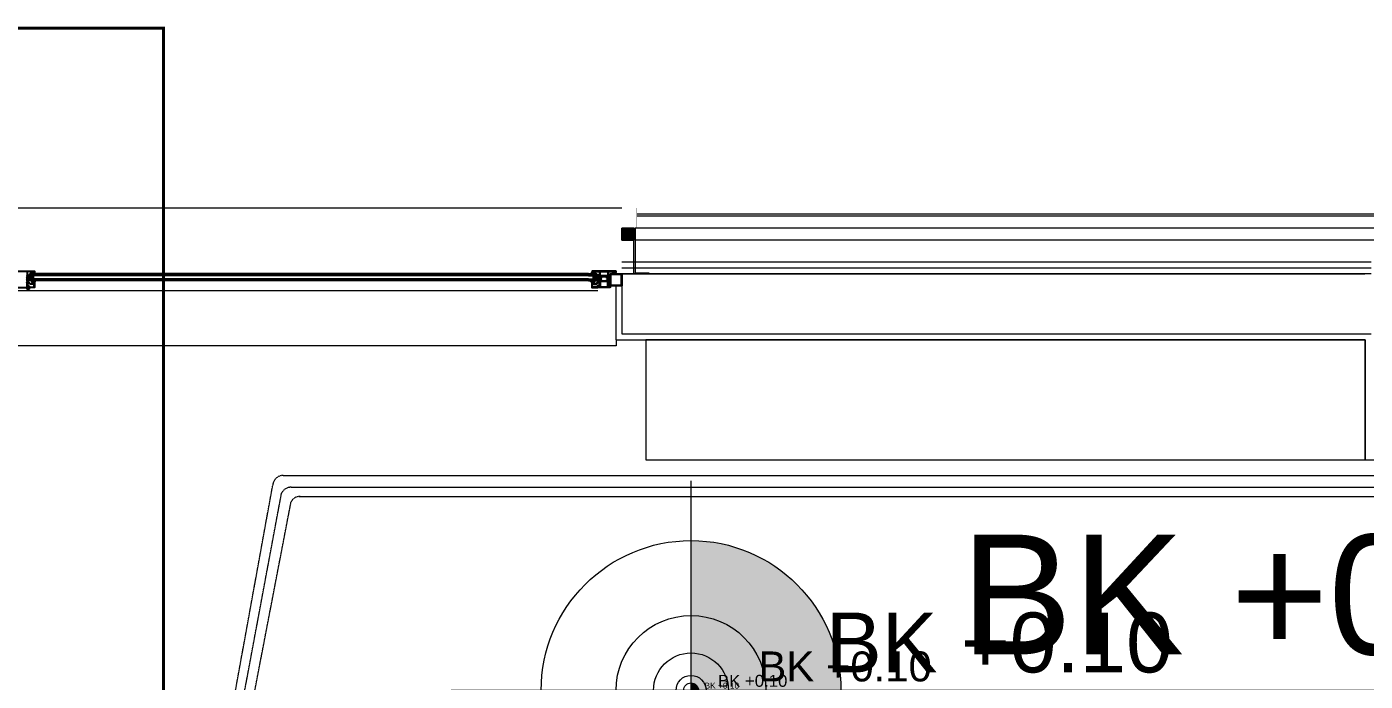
# Model space of a CAD drawing. Extents: x -9059 to 11889, y 0 to 6614.
# Drawn here: x 2025.9 to 2472.5, y 3650.8 to 3869.2 of the extents above; entities that cross this region are included whole.
import ezdxf
from ezdxf.enums import TextEntityAlignment as Align

# ---------------------------------------------------------------- set-up
doc = ezdxf.new("R2010")
doc.units = 0
doc.header["$LTSCALE"] = 10
doc.header["$MEASUREMENT"] = 0
for name, pattern in [('DOT2', [0.125, 0, -0.125]), ('HIDDEN', [0.375, 0.25, -0.125]), ('HIDDEN2', [4.7625, 3.175, -1.5875])]:
    doc.linetypes.add(name, pattern=pattern)
doc.layers.get('0').update_dxf_attribs({"color": 9, "lineweight": 9})
for name, color, linetype, lineweight in [('00', 9, 'Continuous', 9), ('05', 9, 'Continuous', 9), ('06D', 9, 'Continuous', 9), ('10', 9, 'Continuous', 9), ('14', 9, 'Continuous', 9), ('15', 9, 'Continuous', 9), ('20', 9, 'DOT2', 9), ('21', 9, 'Continuous', 9), ('21 @ 1 (1)', 9, 'Continuous', 9), ('21 @ 10 (1)', 9, 'Continuous', 9), ('21 @ 10 (2)', 9, 'Continuous', 9), ('21 @ 2 (1)', 9, 'Continuous', 9), ('21 @ 20', 9, 'Continuous', 9), ('21 @ 5 (1)', 9, 'Continuous', 9), ('21 @ 5 (2)', 9, 'Continuous', 9), ('32-ekipman', 8, 'Continuous', 9), ('33', 9, 'BATTING', 9), ('40A', 9, 'Continuous', 9)]:
    doc.layers.add(name, color=color, linetype=linetype, lineweight=lineweight)
doc.styles.add('Arial', font='arial.ttf', dxfattribs={"height": 2.5})
doc.linetypes.add('BATTING', pattern='A,0.0001,-0.1,[134,ltypeshp.shx,S=0.1,R=0,X=-0.1,Y=0],-0.2,[134,ltypeshp.shx,S=0.1,R=180,X=0.1,Y=0],-0.1', length=0.4001)

# ---------------------------------------------------------------- blocks, each defined once
blk = doc.blocks.new('0a_elevationtarget-p')
h = blk.add_hatch(color=256)
h.paths.add_polyline_path([(2.5, 0, 0.414214), (0, 2.5), (0, 0)])
h.paths.add_polyline_path([(0, 0), (-2.5, 0, 0.414214), (0, -2.5)])
blk.add_line((0, -3.5), (0, 3.5))
blk.add_lwpolyline([(16.605, 0), (-4, 0)])
blk.add_circle((0, 0), 2.5)
at = {"layer": '40A'}
blk.add_lwpolyline([(-2.5, 0), (2.5, 0)], dxfattribs=at)
at = {"style": 'Arial'}
blk.add_attdef('BITMISKOT', text='', height=2, dxfattribs=at).set_placement((4.5, 0), align=Align.BOTTOM_LEFT)
blk.add_attdef('KABAKOT', text='', height=2, dxfattribs=at).set_placement((4.5, -0.592), align=Align.TOP_LEFT)
blk = doc.blocks.new('*U879')
at = {"layer": '21 @ 1 (1)'}
blk.add_blockref('0a_elevationtarget-p', (2247.57, 3647.73), dxfattribs=at).add_auto_attribs({'BITMISKOT': 'BK +0.10', 'KABAKOT': 'KK -0.25'})
at = {"layer": '21 @ 10 (1)', "xscale": 10, "yscale": 10, "zscale": 10}
blk.add_blockref('0a_elevationtarget-p', (2247.57, 3647.73), dxfattribs=at).add_auto_attribs({'BITMISKOT': 'BK +0.10', 'KABAKOT': 'KK -0.25'})
at = {"layer": '21 @ 10 (2)', "xscale": 10, "yscale": 10, "zscale": 10}
blk.add_blockref('0a_elevationtarget-p', (2247.57, 3647.73), dxfattribs=at).add_auto_attribs({'BITMISKOT': 'BK +0.10', 'KABAKOT': 'KK -0.25'})
at = {"layer": '21 @ 2 (1)', "xscale": 2, "yscale": 2, "zscale": 2}
blk.add_blockref('0a_elevationtarget-p', (2247.57, 3647.73), dxfattribs=at).add_auto_attribs({'BITMISKOT': 'BK +0.10', 'KABAKOT': 'KK -0.25'})
at = {"layer": '21 @ 20', "xscale": 20, "yscale": 20, "zscale": 20}
blk.add_blockref('0a_elevationtarget-p', (2247.57, 3647.73), dxfattribs=at).add_auto_attribs({'BITMISKOT': 'BK +0.10', 'KABAKOT': 'KK -0.25'})
at = {"layer": '21 @ 5 (1)', "xscale": 5, "yscale": 5, "zscale": 5}
blk.add_blockref('0a_elevationtarget-p', (2247.57, 3647.73), dxfattribs=at).add_auto_attribs({'BITMISKOT': 'BK +0.10', 'KABAKOT': 'KK -0.25'})
at = {"layer": '21 @ 5 (2)', "xscale": 5, "yscale": 5, "zscale": 5}
blk.add_blockref('0a_elevationtarget-p', (2247.57, 3647.73), dxfattribs=at).add_auto_attribs({'BITMISKOT': 'BK +0.10', 'KABAKOT': 'KK -0.25'})
blk = doc.blocks.new('p-mek-zemin')
at = {"layer": '20', "linetype": 'HIDDEN', "lineweight": 0, "ltscale": 0.5}
for p, q in [((-67180.4, -54356.2), (-63520, -54356.2)), ((-67154.3, -54395.6), (-63520, -54395.6)), ((-67126.9, -54426.2), (-63520, -54426.2))]:
    blk.add_line(p, q, dxfattribs=at)
for points in [[(-67601.9, -56520.7), (-67215.3, -54388.7)], [(-67586, -56561.9), (-67186.1, -54415.9)], [(-67564.6, -56581.9), (-67154.1, -54443.9)]]:
    blk.add_lwpolyline(points, dxfattribs=at)
for centre, end in [((-67180.4, -54391.2), 175.8832), ((-67154.3, -54430.6), 155.1932), ((-67123.7, -54461.2), 150.2945)]:
    blk.add_arc(centre, 35, 90, end, dxfattribs=at)
blk = doc.blocks.new('p-s-profil')
at = {"layer": '10'}
blk.add_lwpolyline([(9, 15.3), (4.6, 15.3), (4.6, 0.4), (0, 0.4), (0, 0), (5, 0), (5, 14.9), (9, 14.9), (9, 15.3)], dxfattribs=at)
blk.add_lwpolyline([(9, 15.3), (4.6, 15.3), (4.6, 0.4), (0, 0.4), (0, 0), (5, 0), (5, 14.9), (9, 14.9), (9, 15.3)], dxfattribs=at)
blk = doc.blocks.new('p-kutu_profil_40x40')
h = blk.add_hatch(color=256)
h.dxf.hatch_style = 1
h.paths.add_polyline_path([(0, 0), (4, 0), (4, 4), (0, 4)])
h = blk.add_hatch(color=255)
h.dxf.hatch_style = 1
h.paths.add_polyline_path([(0, 0), (4, 0), (4, 4), (0, 4)])
blk.add_lwpolyline([(0, 0), (4, 0), (4, 4), (0, 4)], close=True)
at = {"layer": '10'}
for points in [[(0, 4), (4, 4), (4, 0), (0, 0)], [(0, 4), (4, 4), (4, 0), (0, 0)], [(0, 0), (4, 0), (4, 4), (0, 4)], [(0.3, 3.7), (3.7, 3.7), (3.7, 0.3), (0.3, 0.3)], [(0.3, 3.7), (3.7, 3.7), (3.7, 0.3), (0.3, 0.3)]]:
    blk.add_lwpolyline(points, close=True, dxfattribs=at)
blk = doc.blocks.new('p-dolay-porschee')
blk.add_lwpolyline([(0, 0), (100, 0), (100, -100), (0, -100)], close=True)

msp = doc.modelspace()

# ---------------------------------------------------------------- hatches: boundary and pattern name
at = {"layer": '06D', "lineweight": 25, "ltscale": 0.5}
h = msp.add_hatch(dxfattribs=at)
h.set_pattern_fill('ANSI31', color=256, scale=0.05, angle=450, style=0)
h.set_pattern_definition([(225, (68.8131, 134.68344), (-0.1122532015, 0.1122532015), [])])
edge = h.paths.add_edge_path(flags=16)
edge.add_arc((2215.16, 3787.21), 0.025, 270, 360)
edge.add_line((2215.18, 3787.21), (2215.18, 3787.31))
edge.add_arc((2215.16, 3787.31), 0.025, 0, 90)
edge.add_line((2215.16, 3787.34), (2214.98, 3787.34))
edge.add_arc((2214.98, 3787.31), 0.025, 90, 180)
edge.add_line((2214.95, 3787.31), (2214.95, 3787.21))
edge.add_arc((2214.98, 3787.21), 0.025, 180, 270)
edge.add_line((2214.98, 3787.19), (2215.16, 3787.19))
edge = h.paths.add_edge_path()
edge.add_arc((2215.35, 3787.22), 0.035, 180, 270, ccw=False)
edge.add_line((2215.32, 3787.22), (2215.32, 3787.3))
edge.add_arc((2215.33, 3787.3), 0.015, 137.8308, 180, ccw=False)
edge.add_line((2215.32, 3787.31), (2215.36, 3787.35))
edge.add_arc((2215.33, 3787.38), 0.04, 316.3869, 422.9563)
edge.add_line((2215.35, 3787.41), (2215.26, 3787.46))
edge.add_arc((2215.18, 3787.3), 0.175, 62.9563, 90)
edge.add_line((2215.18, 3787.48), (2214.95, 3787.48))
edge.add_arc((2214.95, 3787.3), 0.175, 90, 117.0437)
edge.add_line((2214.87, 3787.46), (2214.78, 3787.41))
edge.add_arc((2214.8, 3787.38), 0.04, 117.0437, 223.6131)
edge.add_line((2214.77, 3787.35), (2214.81, 3787.31))
edge.add_arc((2214.8, 3787.3), 0.015, 0, 42.1692, ccw=False)
edge.add_line((2214.82, 3787.3), (2214.82, 3787.22))
edge.add_arc((2214.78, 3787.22), 0.035, 270, 360, ccw=False)
edge.add_line((2214.78, 3787.18), (2214.5, 3787.18))
edge.add_arc((2214.5, 3787.14), 0.04, 90, 180)
edge.add_line((2214.46, 3787.14), (2214.46, 3787))
edge.add_arc((2214.51, 3787), 0.05, 180, 220.0348)
edge.add_line((2214.47, 3786.97), (2214.84, 3786.43))
edge.add_arc((2214.88, 3786.46), 0.04, 220.0348, 393.0043)
edge.add_line((2214.91, 3786.48), (2214.59, 3786.99))
edge.add_arc((2214.64, 3787.02), 0.06, 33.8544, 213.0043, ccw=False)
edge.add_line((2214.69, 3787.05), (2215.53, 3787.05))
edge.add_arc((2215.53, 3787.09), 0.04, 270, 360)
edge.add_line((2215.57, 3787.09), (2215.57, 3787.14))
edge.add_arc((2215.53, 3787.14), 0.04, 360, 450)
edge.add_line((2215.53, 3787.18), (2215.35, 3787.18))
h = msp.add_hatch(dxfattribs=at)
h.set_pattern_fill('ANSI31', color=256, scale=0.05, style=0)
h.set_pattern_definition([(225, (57.27293, -247.83145), (0.1122532015, -0.1122532015), [])])
h.paths.add_polyline_path([(2027.86, 3785.03), (2028.05, 3785.21, 0.203536), (2028.08, 3785.28), (2028.08, 3785.36, 0.380587), (2027.99, 3785.46, -0.061836), (2026.74, 3785.77, -0.189764), (2026.68, 3785.82), (2026.49, 3786.25, 0.285747), (2026.4, 3786.3), (2026.11, 3786.3, 0.414214), (2026.09, 3786.28), (2026.09, 3786.19, 0.414214), (2026.11, 3786.17), (2026.33, 3786.17, -0.414214), (2026.36, 3786.14), (2026.36, 3785.95, -0.414214), (2026.34, 3785.92), (2026.26, 3785.92, -0.414214), (2026.23, 3785.95), (2026.23, 3785.98, 0.414214), (2026.2, 3786.01), (2026.14, 3786.01, 0.296563), (2026.12, 3786), (2026.06, 3785.87, 0.104779), (2026.04, 3785.79), (2026.04, 3785.71, -0.081633), (2026.04, 3784.73), (2026.04, 3784.65, 0.104779), (2026.06, 3784.58), (2026.12, 3784.45, 0.296563), (2026.14, 3784.43), (2026.2, 3784.43, 0.414214), (2026.23, 3784.46), (2026.23, 3784.5, -0.414214), (2026.26, 3784.52), (2026.34, 3784.52, -0.414214), (2026.36, 3784.5), (2026.36, 3784.44, 0.414214), (2026.39, 3784.41), (2026.48, 3784.41, 0.328426), (2026.53, 3784.45), (2026.75, 3785.15, -0.309555), (2026.77, 3785.17), (2027.57, 3785.22, 0.394287), (2027.59, 3785.24, -0.364538), (2027.63, 3785.29, -0.068684), (2027.93, 3785.3, -0.950368), (2027.93, 3785.26, 0.000002), (2027.93, 3785.26), (2027.78, 3785.12, 0.999219)])
h.paths.add_polyline_path([(2026.43, 3785.36), (2026.43, 3785.7, 0.414214), (2026.4, 3785.73), (2026.27, 3785.73, 0.414214), (2026.24, 3785.7), (2026.24, 3785.36, 0.414214), (2026.27, 3785.33), (2026.4, 3785.33, 0.414214)], flags=16)
h.paths.add_polyline_path([(2026.4, 3785.11), (2026.27, 3785.11, 0.414214), (2026.24, 3785.08), (2026.24, 3784.74, 0.414214), (2026.27, 3784.71), (2026.4, 3784.71, 0.414214), (2026.43, 3784.74), (2026.43, 3785.08, 0.414214)], flags=16)
h = msp.add_hatch(dxfattribs=at)
h.set_pattern_fill('ANSI31', color=256, scale=0.05, style=0)
h.set_pattern_definition([(315, (61.68248, -247.83145), (-0.1122532015, -0.1122532015), [])])
h.paths.add_polyline_path([(2027.86, 3785.03), (2028.05, 3785.21, 0.203536), (2028.08, 3785.28), (2028.08, 3785.36, 0.380587), (2027.99, 3785.46, -0.061836), (2026.74, 3785.77, -0.189764), (2026.68, 3785.82), (2026.49, 3786.25, 0.285747), (2026.4, 3786.3), (2026.11, 3786.3, 0.414214), (2026.09, 3786.28), (2026.09, 3786.19, 0.414214), (2026.11, 3786.17), (2026.33, 3786.17, -0.414214), (2026.36, 3786.14), (2026.36, 3785.95, -0.414214), (2026.34, 3785.92), (2026.26, 3785.92, -0.414214), (2026.23, 3785.95), (2026.23, 3785.98, 0.414214), (2026.2, 3786.01), (2026.14, 3786.01, 0.296563), (2026.12, 3786), (2026.06, 3785.87, 0.104779), (2026.04, 3785.79), (2026.04, 3785.71, -0.081633), (2026.04, 3784.73), (2026.04, 3784.65, 0.104779), (2026.06, 3784.58), (2026.12, 3784.45, 0.296563), (2026.14, 3784.43), (2026.2, 3784.43, 0.414214), (2026.23, 3784.46), (2026.23, 3784.5, -0.414214), (2026.26, 3784.52), (2026.34, 3784.52, -0.414214), (2026.36, 3784.5), (2026.36, 3784.44, 0.414214), (2026.39, 3784.41), (2026.48, 3784.41, 0.328426), (2026.53, 3784.45), (2026.75, 3785.15, -0.309555), (2026.77, 3785.17), (2027.57, 3785.22, 0.394287), (2027.59, 3785.24, -0.364538), (2027.63, 3785.29, -0.068684), (2027.93, 3785.3, -0.950368), (2027.93, 3785.26, 0.000002), (2027.93, 3785.26), (2027.78, 3785.12, 0.999219)])
h.paths.add_polyline_path([(2026.43, 3785.36), (2026.43, 3785.7, 0.414214), (2026.4, 3785.73), (2026.27, 3785.73, 0.414214), (2026.24, 3785.7), (2026.24, 3785.36, 0.414214), (2026.27, 3785.33), (2026.4, 3785.33, 0.414214)], flags=16)
h.paths.add_polyline_path([(2026.4, 3785.11), (2026.27, 3785.11, 0.414214), (2026.24, 3785.08), (2026.24, 3784.74, 0.414214), (2026.27, 3784.71), (2026.4, 3784.71, 0.414214), (2026.43, 3784.74), (2026.43, 3785.08, 0.414214)], flags=16)
h = msp.add_hatch(dxfattribs=at)
h.set_pattern_fill('ANSI31', color=256, scale=0.05, style=0)
h.set_pattern_definition([(225, (251.27293, -247.83052), (0.1122532015, -0.1122532015), [])])
h.paths.add_polyline_path([(2215.21, 3785.03), (2215.02, 3785.21, -0.203536), (2214.99, 3785.28), (2214.99, 3785.36, -0.380587), (2215.08, 3785.46, 0.061836), (2216.33, 3785.77, 0.189764), (2216.39, 3785.82), (2216.58, 3786.25, -0.285747), (2216.67, 3786.3), (2216.96, 3786.3, -0.414214), (2216.98, 3786.28), (2216.98, 3786.19, -0.414214), (2216.96, 3786.17), (2216.74, 3786.17, 0.414214), (2216.71, 3786.14), (2216.71, 3785.95, 0.414214), (2216.73, 3785.92), (2216.81, 3785.92, 0.414214), (2216.84, 3785.95), (2216.84, 3785.98, -0.414214), (2216.87, 3786.01), (2216.93, 3786.01, -0.296563), (2216.95, 3786), (2217.01, 3785.87, -0.104779), (2217.03, 3785.79), (2217.03, 3785.71, 0.081633), (2217.03, 3784.73), (2217.03, 3784.65, -0.104779), (2217.01, 3784.58), (2216.95, 3784.45, -0.296563), (2216.93, 3784.43), (2216.87, 3784.43, -0.414214), (2216.84, 3784.46), (2216.84, 3784.5, 0.414214), (2216.81, 3784.52), (2216.73, 3784.52, 0.414214), (2216.71, 3784.5), (2216.71, 3784.44, -0.414214), (2216.68, 3784.41), (2216.59, 3784.41, -0.328426), (2216.54, 3784.45), (2216.32, 3785.15, 0.309555), (2216.3, 3785.17), (2215.5, 3785.22, -0.394287), (2215.48, 3785.24, 0.364538), (2215.44, 3785.29, 0.068684), (2215.14, 3785.3, 0.950368), (2215.14, 3785.26, -0.000002), (2215.14, 3785.26), (2215.29, 3785.12, -0.999219)])
h.paths.add_polyline_path([(2216.64, 3785.36), (2216.64, 3785.7, -0.414214), (2216.67, 3785.73), (2216.8, 3785.73, -0.414214), (2216.83, 3785.7), (2216.83, 3785.36, -0.414214), (2216.8, 3785.33), (2216.67, 3785.33, -0.414214)], flags=16)
h.paths.add_polyline_path([(2216.67, 3785.11), (2216.8, 3785.11, -0.414214), (2216.83, 3785.08), (2216.83, 3784.74, -0.414214), (2216.8, 3784.71), (2216.67, 3784.71, -0.414214), (2216.64, 3784.74), (2216.64, 3785.08, -0.414214)], flags=16)

# ---------------------------------------------------------------- linework, layer by layer
at = {"layer": '00'}
msp.add_lwpolyline([(2474.54, 3786.73), (2224.54, 3786.73), (2224.54, 3766.73), (2474.54, 3766.73), (2474.54, 3766.73)], dxfattribs=at)
at = {"layer": '06D'}
for points in [[(2224.54, 3808.73), (1824.54, 3808.73)], [(2974.54, 3802.03), (2228.94, 3802.03)], [(2974.54, 3798.03), (2228.94, 3798.03)], [(2224.54, 3790.73), (2474.54, 3790.73)], [(2221.32, 3786.73), (2472.45, 3786.73)], [(1832.26, 3781.19), (2216.47, 3781.19)], [(2222.54, 3764.73), (2222.54, 3762.73), (1826.54, 3762.73), (1826.54, 3764.73)]]:
    msp.add_lwpolyline(points, dxfattribs=at)
at = {"layer": '06D', "lineweight": 25, "ltscale": 0.5}
for points in [[(2028.56, 3787.2, 0.220745), (2028.87, 3786.61, -0.651907), (2028.81, 3786.54, -0.176952), (2028.52, 3786.85, 0.281357), (2028.38, 3786.94), (2028.3, 3786.94), (2028.29, 3786.94), (2028.28, 3786.94), (2028.27, 3786.94), (2028.26, 3786.93), (2028.26, 3786.93), (2028.25, 3786.93), (2028.24, 3786.92), (2028.24, 3786.91), (2028.24, 3786.9), (2028.24, 3786.89), (2028.24, 3786.81), (2028.24, 3786.81), (2028.23, 3786.81), (2028.23, 3786.81), (2028.23, 3786.8), (2028.23, 3786.8), (2028.23, 3786.8), (2028.22, 3786.8), (2028.22, 3786.79), (2028.22, 3786.79), (2028.14, 3786.79), (2028.13, 3786.79), (2028.13, 3786.79), (2028.13, 3786.8), (2028.12, 3786.8), (2028.12, 3786.8), (2028.12, 3786.8), (2028.12, 3786.81), (2028.12, 3786.81), (2028.12, 3786.81), (2028.12, 3786.89), (2028.11, 3786.9), (2028.11, 3786.9), (2028.11, 3786.91), (2028.11, 3786.92), (2028.1, 3786.93), (2028.09, 3786.93), (2028.09, 3786.93), (2028.08, 3786.94), (2028.07, 3786.94), (2028.06, 3786.94), (2028.05, 3786.94), (2028.04, 3786.93), (2028.04, 3786.93), (2028.03, 3786.93), (2028.02, 3786.92), (2028.02, 3786.91), (2028.02, 3786.9), (2028.02, 3786.89), (2028.02, 3786.81), (2028.02, 3786.81), (2028.01, 3786.81), (2028.01, 3786.81), (2028.01, 3786.8), (2028.01, 3786.8), (2028.01, 3786.8), (2028, 3786.8), (2028, 3786.79), (2028, 3786.79), (2027.92, 3786.79), (2027.91, 3786.79), (2027.91, 3786.79), (2027.91, 3786.8), (2027.9, 3786.8), (2027.9, 3786.8), (2027.9, 3786.8), (2027.9, 3786.81), (2027.9, 3786.81), (2027.9, 3786.81), (2027.9, 3786.89), (2027.89, 3786.9), (2027.89, 3786.9), (2027.89, 3786.91), (2027.89, 3786.92), (2027.88, 3786.93), (2027.87, 3786.93), (2027.87, 3786.93), (2027.86, 3786.94), (2027.85, 3786.94), (2027.84, 3786.94), (2027.83, 3786.94), (2027.82, 3786.93), (2027.82, 3786.93), (2027.81, 3786.93), (2027.8, 3786.92), (2027.8, 3786.91), (2027.8, 3786.9), (2027.8, 3786.89), (2027.8, 3786.81), (2027.8, 3786.81), (2027.79, 3786.81), (2027.79, 3786.81), (2027.79, 3786.8), (2027.79, 3786.8), (2027.79, 3786.8), (2027.78, 3786.8), (2027.78, 3786.79), (2027.78, 3786.79), (2027.7, 3786.79), (2027.69, 3786.79), (2027.69, 3786.79), (2027.69, 3786.8), (2027.68, 3786.8), (2027.68, 3786.8), (2027.68, 3786.8), (2027.68, 3786.81), (2027.68, 3786.81), (2027.68, 3786.81), (2027.68, 3786.89), (2027.67, 3786.9), (2027.67, 3786.9), (2027.67, 3786.91), (2027.67, 3786.92), (2027.66, 3786.93), (2027.65, 3786.93), (2027.65, 3786.93), (2027.64, 3786.94), (2027.63, 3786.94), (2027.62, 3786.94), (2027.61, 3786.94), (2027.6, 3786.93), (2027.6, 3786.93), (2027.59, 3786.93), (2027.58, 3786.92), (2027.58, 3786.91), (2027.58, 3786.9), (2027.58, 3786.89), (2027.58, 3786.81), (2027.58, 3786.81), (2027.57, 3786.81), (2027.57, 3786.81), (2027.57, 3786.8), (2027.57, 3786.8), (2027.57, 3786.8), (2027.56, 3786.8), (2027.56, 3786.79), (2027.56, 3786.79), (2027.48, 3786.79), (2027.47, 3786.79), (2027.47, 3786.79), (2027.47, 3786.8), (2027.46, 3786.8), (2027.46, 3786.8), (2027.46, 3786.8), (2027.46, 3786.81), (2027.46, 3786.81), (2027.46, 3786.81), (2027.46, 3787.15, -0.414214), (2027.49, 3787.18), (2027.72, 3787.18, 0.414214), (2027.75, 3787.21), (2027.75, 3787.28, 0.291535), (2027.73, 3787.3), (2027.69, 3787.32, -0.613042), (2027.68, 3787.38), (2027.8, 3787.44, -0.127095), (2027.87, 3787.46), (2028.07, 3787.46, -0.127095), (2028.13, 3787.44), (2028.24, 3787.38, -0.585233), (2028.24, 3787.31), (2028.19, 3787.29, 0.167811), (2028.19, 3787.28), (2028.19, 3787.21, 0.414214), (2028.22, 3787.18), (2028.51, 3787.18), (2028.51, 3787.25, -0.394677), (2028.56, 3787.2)], [(2214.4, 3787.2, -0.220745), (2214.09, 3786.61, 0.651907), (2214.15, 3786.54, 0.176952), (2214.44, 3786.85, -0.281357), (2214.59, 3786.94), (2214.67, 3786.94), (2214.68, 3786.94), (2214.69, 3786.94), (2214.7, 3786.94), (2214.7, 3786.94), (2214.71, 3786.93), (2214.72, 3786.93), (2214.72, 3786.92), (2214.73, 3786.91), (2214.73, 3786.91), (2214.73, 3786.89), (2214.73, 3786.82), (2214.73, 3786.81), (2214.73, 3786.81), (2214.73, 3786.81), (2214.73, 3786.8), (2214.74, 3786.8), (2214.74, 3786.8), (2214.74, 3786.8), (2214.74, 3786.8), (2214.75, 3786.79), (2214.83, 3786.79), (2214.83, 3786.8), (2214.84, 3786.8), (2214.84, 3786.8), (2214.84, 3786.8), (2214.84, 3786.8), (2214.85, 3786.8), (2214.85, 3786.81), (2214.85, 3786.81), (2214.85, 3786.82), (2214.85, 3786.89), (2214.85, 3786.9), (2214.85, 3786.91), (2214.86, 3786.91), (2214.86, 3786.92), (2214.86, 3786.93), (2214.87, 3786.93), (2214.88, 3786.94), (2214.89, 3786.94), (2214.9, 3786.94), (2214.91, 3786.94), (2214.92, 3786.94), (2214.92, 3786.94), (2214.93, 3786.93), (2214.94, 3786.93), (2214.94, 3786.92), (2214.95, 3786.91), (2214.95, 3786.91), (2214.95, 3786.89), (2214.95, 3786.82), (2214.95, 3786.81), (2214.95, 3786.81), (2214.95, 3786.81), (2214.95, 3786.8), (2214.96, 3786.8), (2214.96, 3786.8), (2214.96, 3786.8), (2214.96, 3786.8), (2214.97, 3786.79), (2215.05, 3786.79), (2215.05, 3786.8), (2215.06, 3786.8), (2215.06, 3786.8), (2215.06, 3786.8), (2215.06, 3786.8), (2215.07, 3786.8), (2215.07, 3786.81), (2215.07, 3786.81), (2215.07, 3786.82), (2215.07, 3786.89), (2215.07, 3786.9), (2215.07, 3786.91), (2215.08, 3786.91), (2215.08, 3786.92), (2215.08, 3786.93), (2215.09, 3786.93), (2215.1, 3786.94), (2215.11, 3786.94), (2215.12, 3786.94), (2215.13, 3786.94), (2215.14, 3786.94), (2215.14, 3786.94), (2215.15, 3786.93), (2215.16, 3786.93), (2215.16, 3786.92), (2215.17, 3786.91), (2215.17, 3786.91), (2215.17, 3786.89), (2215.17, 3786.82), (2215.17, 3786.81), (2215.17, 3786.81), (2215.17, 3786.81), (2215.17, 3786.8), (2215.18, 3786.8), (2215.18, 3786.8), (2215.18, 3786.8), (2215.18, 3786.8), (2215.19, 3786.79), (2215.27, 3786.79), (2215.27, 3786.8), (2215.28, 3786.8), (2215.28, 3786.8), (2215.28, 3786.8), (2215.28, 3786.8), (2215.29, 3786.8), (2215.29, 3786.81), (2215.29, 3786.81), (2215.29, 3786.82), (2215.29, 3786.89), (2215.29, 3786.9), (2215.29, 3786.91), (2215.3, 3786.91), (2215.3, 3786.92), (2215.3, 3786.93), (2215.31, 3786.93), (2215.32, 3786.94), (2215.33, 3786.94), (2215.34, 3786.94), (2215.35, 3786.94), (2215.36, 3786.94), (2215.36, 3786.94), (2215.37, 3786.93), (2215.38, 3786.93), (2215.38, 3786.92), (2215.39, 3786.91), (2215.39, 3786.91), (2215.39, 3786.89), (2215.39, 3786.82), (2215.39, 3786.81), (2215.39, 3786.81), (2215.39, 3786.81), (2215.39, 3786.8), (2215.4, 3786.8), (2215.4, 3786.8), (2215.4, 3786.8), (2215.4, 3786.8), (2215.41, 3786.79), (2215.49, 3786.79), (2215.49, 3786.8), (2215.5, 3786.8), (2215.5, 3786.8), (2215.5, 3786.8), (2215.5, 3786.8), (2215.51, 3786.8), (2215.51, 3786.81), (2215.51, 3786.81), (2215.51, 3786.82), (2215.51, 3787.15, 0.414214), (2215.48, 3787.18), (2215.25, 3787.18, -0.414214), (2215.22, 3787.21), (2215.22, 3787.28, -0.291535), (2215.23, 3787.3), (2215.28, 3787.32, 0.613042), (2215.28, 3787.38), (2215.16, 3787.44, 0.127095), (2215.1, 3787.46), (2214.9, 3787.46, 0.127095), (2214.84, 3787.44), (2214.73, 3787.38, 0.585233), (2214.73, 3787.31), (2214.78, 3787.29, -0.167811), (2214.78, 3787.28), (2214.78, 3787.21, -0.414214), (2214.75, 3787.18), (2214.45, 3787.18), (2214.45, 3787.25, 0.394677), (2214.4, 3787.2)], [(2026.04, 3784.73, 0.081633), (2026.04, 3785.71), (2026.04, 3785.79, -0.104779), (2026.06, 3785.87), (2026.12, 3786, -0.296563), (2026.14, 3786.01), (2026.2, 3786.01, -0.414214), (2026.23, 3785.98), (2026.23, 3785.95, 0.414214), (2026.26, 3785.92), (2026.34, 3785.92, 0.414214), (2026.36, 3785.95), (2026.36, 3786.14, 0.414214), (2026.33, 3786.17), (2026.11, 3786.17, -0.414214), (2026.09, 3786.19), (2026.09, 3786.28, -0.414214), (2026.11, 3786.3), (2026.4, 3786.3, -0.285747), (2026.49, 3786.25), (2026.68, 3785.82, 0.189764), (2026.74, 3785.77, 0.061836), (2027.99, 3785.46, -0.380587), (2028.08, 3785.36), (2028.08, 3785.28, -0.203536), (2028.05, 3785.21), (2027.86, 3785.03, -0.999219), (2027.78, 3785.12), (2027.93, 3785.26, 0.950364), (2027.93, 3785.3, 0.068684), (2027.63, 3785.29, 0.364538), (2027.59, 3785.24, -0.394287), (2027.57, 3785.22), (2026.77, 3785.17, 0.309555), (2026.75, 3785.15), (2026.53, 3784.45, -0.328426), (2026.48, 3784.41), (2026.39, 3784.41, -0.414214), (2026.36, 3784.44), (2026.36, 3784.5, 0.414214), (2026.34, 3784.52), (2026.26, 3784.52, 0.414214), (2026.23, 3784.5), (2026.23, 3784.46, -0.414214), (2026.2, 3784.43), (2026.14, 3784.43, -0.296563), (2026.12, 3784.45), (2026.06, 3784.58, -0.104779), (2026.04, 3784.65), (2026.04, 3784.73)], [(2026.04, 3784.73, 0.081633), (2026.04, 3785.71), (2026.04, 3785.79, -0.104779), (2026.06, 3785.87), (2026.12, 3786, -0.296563), (2026.14, 3786.01), (2026.2, 3786.01, -0.414214), (2026.23, 3785.98), (2026.23, 3785.95, 0.414214), (2026.26, 3785.92), (2026.34, 3785.92, 0.414214), (2026.36, 3785.95), (2026.36, 3786.14, 0.414214), (2026.33, 3786.17), (2026.11, 3786.17, -0.414214), (2026.09, 3786.19), (2026.09, 3786.28, -0.414214), (2026.11, 3786.3), (2026.4, 3786.3, -0.285747), (2026.49, 3786.25), (2026.68, 3785.82, 0.189764), (2026.74, 3785.77, 0.061836), (2027.99, 3785.46, -0.380587), (2028.08, 3785.36), (2028.08, 3785.28, -0.203536), (2028.05, 3785.21), (2027.86, 3785.03, -0.999219), (2027.78, 3785.12), (2027.93, 3785.26, 0.950364), (2027.93, 3785.3, 0.068684), (2027.63, 3785.29, 0.364538), (2027.59, 3785.24, -0.394287), (2027.57, 3785.22), (2026.77, 3785.17, 0.309555), (2026.75, 3785.15), (2026.53, 3784.45, -0.328426), (2026.48, 3784.41), (2026.39, 3784.41, -0.414214), (2026.36, 3784.44), (2026.36, 3784.5, 0.414214), (2026.34, 3784.52), (2026.26, 3784.52, 0.414214), (2026.23, 3784.5), (2026.23, 3784.46, -0.414214), (2026.2, 3784.43), (2026.14, 3784.43, -0.296563), (2026.12, 3784.45), (2026.06, 3784.58, -0.104779), (2026.04, 3784.65), (2026.04, 3784.73)], [(2217.03, 3784.73, -0.081633), (2217.03, 3785.71), (2217.03, 3785.79, 0.104779), (2217.01, 3785.87), (2216.95, 3786, 0.296563), (2216.93, 3786.01), (2216.87, 3786.01, 0.414214), (2216.84, 3785.98), (2216.84, 3785.95, -0.414214), (2216.81, 3785.92), (2216.73, 3785.92, -0.414214), (2216.71, 3785.95), (2216.71, 3786.14, -0.414214), (2216.74, 3786.17), (2216.96, 3786.17, 0.414214), (2216.98, 3786.19), (2216.98, 3786.28, 0.414214), (2216.96, 3786.3), (2216.67, 3786.3, 0.285747), (2216.58, 3786.25), (2216.39, 3785.82, -0.189764), (2216.33, 3785.77, -0.061836), (2215.08, 3785.46, 0.380587), (2214.99, 3785.36), (2214.99, 3785.28, 0.203536), (2215.02, 3785.21), (2215.21, 3785.03, 0.999219), (2215.29, 3785.12), (2215.14, 3785.26, -0.950364), (2215.14, 3785.3, -0.068684), (2215.44, 3785.29, -0.364538), (2215.48, 3785.24, 0.394287), (2215.5, 3785.22), (2216.3, 3785.17, -0.309555), (2216.32, 3785.15), (2216.54, 3784.45, 0.328426), (2216.59, 3784.41), (2216.68, 3784.41, 0.414214), (2216.71, 3784.44), (2216.71, 3784.5, -0.414214), (2216.73, 3784.52), (2216.81, 3784.52, -0.414214), (2216.84, 3784.5), (2216.84, 3784.46, 0.414214), (2216.87, 3784.43), (2216.93, 3784.43, 0.296563), (2216.95, 3784.45), (2217.01, 3784.58, 0.104779), (2217.03, 3784.65), (2217.03, 3784.73)]]:
    msp.add_lwpolyline(points, format="xyb", dxfattribs=at)
for points in [[(2215.35, 3787.18, -0.414214), (2215.32, 3787.22), (2215.32, 3787.3, -0.186103), (2215.32, 3787.31), (2215.36, 3787.35, 0.501687), (2215.35, 3787.41), (2215.26, 3787.46, 0.118551), (2215.18, 3787.48), (2214.95, 3787.48, 0.118551), (2214.87, 3787.46), (2214.78, 3787.41, 0.501687), (2214.77, 3787.35), (2214.81, 3787.31, -0.186103), (2214.82, 3787.3), (2214.82, 3787.22, -0.414214), (2214.78, 3787.18), (2214.5, 3787.18, 0.414214), (2214.46, 3787.14), (2214.46, 3787, 0.176484), (2214.47, 3786.97), (2214.84, 3786.43, 0.940455), (2214.91, 3786.48), (2214.59, 3786.99, -0.992608), (2214.69, 3787.05), (2215.53, 3787.05, 0.414214), (2215.57, 3787.09), (2215.57, 3787.14, 0.414214), (2215.53, 3787.18)], [(2215.16, 3787.19, 0.414214), (2215.18, 3787.21), (2215.18, 3787.31, 0.414214), (2215.16, 3787.34), (2214.98, 3787.34, 0.414214), (2214.95, 3787.31), (2214.95, 3787.21, 0.414214), (2214.98, 3787.19)], [(2026.43, 3785.36, -0.414214), (2026.4, 3785.33), (2026.27, 3785.33, -0.414214), (2026.24, 3785.36), (2026.24, 3785.7, -0.414214), (2026.27, 3785.73), (2026.4, 3785.73, -0.414214), (2026.43, 3785.7)], [(2028.5, 3784.19), (2028.5, 3783.97, 0.414214), (2028.53, 3783.94), (2028.57, 3783.94, 0.356389), (2028.67, 3784.02, -0.262181), (2029.18, 3784.61, 0.316752), (2029.2, 3784.64, 0.499585), (2029.16, 3784.67, -0.048291), (2028.61, 3784.53, -0.086497), (2027.51, 3784.53, -0.16681), (2027.28, 3784.64, 0.169383), (2027.26, 3784.66), (2027.25, 3784.66, 0.513067), (2027.2, 3784.59, 0.159858), (2027.77, 3784.21, 0.178819), (2028.14, 3784.2), (2028.16, 3784.21, -0.13005), (2028.21, 3784.22), (2028.47, 3784.22, -0.414214)], [(2214.47, 3784.19), (2214.47, 3783.97, -0.414214), (2214.44, 3783.94), (2214.4, 3783.94, -0.356389), (2214.3, 3784.02, 0.262181), (2213.79, 3784.61, -0.316752), (2213.77, 3784.64, -0.499585), (2213.8, 3784.67, 0.048291), (2214.36, 3784.53, 0.086497), (2215.46, 3784.53, 0.16681), (2215.69, 3784.64, -0.169383), (2215.71, 3784.66), (2215.72, 3784.66, -0.513067), (2215.77, 3784.6, -0.159858), (2215.19, 3784.22, -0.178819), (2214.83, 3784.2), (2214.81, 3784.21, 0.13005), (2214.76, 3784.22), (2214.5, 3784.22, 0.414214)], [(2216.64, 3785.37, 0.414214), (2216.67, 3785.34), (2216.8, 3785.34, 0.414214), (2216.83, 3785.37), (2216.83, 3785.71, 0.414214), (2216.8, 3785.74), (2216.67, 3785.74, 0.414214), (2216.64, 3785.71)], [(2217.5, 3784.71, 0.131652), (2217.51, 3784.66), (2217.62, 3784.47, -0.131652), (2217.62, 3784.46), (2217.62, 3784.43, -0.414214), (2217.59, 3784.4), (2217.23, 3784.4, -0.414214), (2217.2, 3784.43), (2217.2, 3784.46, -0.131652), (2217.21, 3784.47), (2217.32, 3784.66, 0.131652), (2217.33, 3784.71), (2217.33, 3785.55, 0.131652), (2217.32, 3785.6), (2217.21, 3785.79, -0.131652), (2217.2, 3785.81), (2217.2, 3785.83, -0.414214), (2217.23, 3785.86), (2217.59, 3785.86, -0.414214), (2217.62, 3785.83), (2217.62, 3785.81, -0.131652), (2217.62, 3785.79), (2217.51, 3785.6, 0.131652), (2217.5, 3785.55)], [(2219.57, 3784.71, -0.131652), (2219.56, 3784.66), (2219.45, 3784.47, 0.131652), (2219.45, 3784.46), (2219.45, 3784.43, 0.414214), (2219.48, 3784.4), (2219.84, 3784.4, 0.414214), (2219.87, 3784.43), (2219.87, 3784.46, 0.131652), (2219.86, 3784.47), (2219.75, 3784.66, -0.131652), (2219.74, 3784.71), (2219.74, 3785.55, -0.131652), (2219.75, 3785.6), (2219.86, 3785.79, 0.131652), (2219.87, 3785.81), (2219.87, 3785.83, 0.414214), (2219.84, 3785.86), (2219.48, 3785.86, 0.414214), (2219.45, 3785.83), (2219.45, 3785.81, 0.131652), (2219.45, 3785.79), (2219.56, 3785.6, -0.131652), (2219.57, 3785.55)]]:
    msp.add_lwpolyline(points, format="xyb", close=True, dxfattribs=at)
at = {"layer": '10', "lineweight": 25, "ltscale": 0.5}
for p, q in [((2026.15, 3783.91), (2026.15, 3783.74)), ((2026.65, 3783.91), (2026.15, 3783.91)), ((2026.15, 3783.74), (2026.15, 3782.78)), ((2026.65, 3783.64), (2026.15, 3783.64)), ((2026.15, 3782.78), (2026.65, 3782.51)), ((2027.03, 3786.16), (2027.03, 3784.96)), ((2028.03, 3786.16), (2028.03, 3784.96)), ((2214.94, 3786.16), (2214.94, 3784.96)), ((2215.94, 3786.16), (2215.94, 3784.96)), ((2220.15, 3783.91), (2220.15, 3783.74)), ((2220.15, 3783.74), (2220.15, 3782.78)), ((2220.15, 3782.78), (2220.65, 3782.51))]:
    msp.add_line(p, q, dxfattribs=at)
at = {"layer": '10', "const_width": 0.1}
msp.add_lwpolyline([(2231.54, 3802.03), (2229.54, 3802.03), (2229.54, 3808.73), (2224.54, 3808.73), (2224.54, 3786.73), (2220.74, 3786.73)], dxfattribs=at)
at = {"layer": '10'}
for points in [[(2974.54, 3806.73), (2229.54, 3806.73)], [(2974.54, 3806.03), (2229.54, 3806.03)]]:
    msp.add_lwpolyline(points, dxfattribs=at)
at = {"layer": '10', "lineweight": 25, "ltscale": 0.5}
for points in [[(2020.55, 3787.69), (2028.53, 3787.69, -0.414214), (2028.54, 3787.68), (2028.54, 3787.2, -0.414214), (2028.53, 3787.19), (2028.31, 3787.19, -0.414214), (2028.24, 3787.26), (2028.24, 3787.28, -0.414214), (2028.25, 3787.29), (2028.35, 3787.29, 0.414214), (2028.4, 3787.34), (2028.4, 3787.46, 0.414214), (2028.35, 3787.51), (2027.68, 3787.51, 0.414214), (2027.63, 3787.46), (2027.63, 3787.34, 0.414214), (2027.68, 3787.29), (2027.78, 3787.29, -0.414214), (2027.79, 3787.28), (2027.79, 3787.26, -0.414214), (2027.72, 3787.19), (2027.41, 3787.19, -0.414214), (2027.36, 3787.24), (2027.36, 3787.29), (2027.46, 3787.29, 0.414214), (2027.49, 3787.32), (2027.49, 3787.49), (2027.36, 3787.49), (2027.36, 3787.5), (2027.09, 3787.5), (2027.09, 3787.49), (2026.94, 3787.49), (2026.94, 3787.5), (2026.61, 3787.5), (2026.61, 3787.49), (2026.46, 3787.49), (2026.46, 3787.5), (2026.14, 3787.5, 0.425337), (2026.04, 3787.4), (2026.08, 3786.21, 0.403083), (2026.11, 3786.18), (2026.24, 3786.18, -0.414214), (2026.36, 3786.06), (2026.36, 3785.97, -0.414214), (2026.26, 3785.87), (2026.25, 3785.87, -0.414214), (2026.24, 3785.88), (2026.24, 3786.03, 0.414214), (2026.21, 3786.06), (2026.07, 3786.06, 0.414214), (2026.04, 3786.03), (2026.04, 3785.72), (2026.11, 3785.46, -0.700084), (2026, 3785.39), (2025.98, 3785.4), (2025.81, 3785.57, -0.607471)], [(2022.55, 3782.19), (2026.53, 3782.19, 0.414214), (2026.54, 3782.2), (2026.54, 3782.44, 0.414214), (2026.39, 3782.59), (2026.35, 3782.59, 0.414214), (2026.34, 3782.58), (2026.34, 3782.52, 0.366034), (2026.36, 3782.49, -0.365977), (2026.39, 3782.46), (2026.39, 3782.37, -0.414214), (2026.36, 3782.34), (2026.25, 3782.34, -0.365977), (2026.22, 3782.36, 0.365977), (2026.19, 3782.39), (2026.07, 3782.39, -0.414214), (2026.04, 3782.42), (2026.04, 3783.26), (2026.01, 3783.29), (2026.04, 3783.32), (2026.04, 3784.16, -0.414214), (2026.07, 3784.19), (2026.19, 3784.19, 0.365977), (2026.22, 3784.21, -0.365977), (2026.25, 3784.24), (2026.36, 3784.24, -0.414214), (2026.39, 3784.21), (2026.39, 3784.12, -0.365977), (2026.36, 3784.09, 0.366034), (2026.34, 3784.06), (2026.34, 3784, 0.414214), (2026.35, 3783.99), (2026.39, 3783.99, 0.414214), (2026.54, 3784.14), (2026.54, 3784.31, 0.414214), (2026.46, 3784.39), (2026.39, 3784.39, -0.414214), (2026.36, 3784.42), (2026.36, 3784.44, 0.414214), (2026.26, 3784.54), (2026.25, 3784.54, 0.414214), (2026.24, 3784.53), (2026.24, 3784.42, -0.414214), (2026.21, 3784.39), (2026.07, 3784.39, -0.414214), (2026.04, 3784.42), (2026.04, 3784.53), (2026.11, 3784.8, 0.700084), (2026, 3784.87), (2025.98, 3784.86), (2025.81, 3784.69, 0.607471)], [(2220.46, 3784.39, -0.414222), (2220.54, 3784.31), (2220.54, 3784.14, -0.414214), (2220.39, 3783.99), (2220.35, 3783.99, -0.414214), (2220.34, 3784), (2220.34, 3784.06, -0.366034), (2220.36, 3784.09, 0.365977), (2220.39, 3784.12), (2220.39, 3784.21, 0.414214), (2220.36, 3784.24), (2220.25, 3784.24, 0.365977), (2220.22, 3784.22, -0.365977), (2220.19, 3784.19), (2220.07, 3784.19, 0.414214), (2220.04, 3784.16), (2220.04, 3783.32), (2220.01, 3783.29), (2220.04, 3783.26), (2220.04, 3782.42, 0.414214), (2220.07, 3782.39), (2220.19, 3782.39, -0.365977), (2220.22, 3782.37, 0.365977), (2220.25, 3782.34), (2220.36, 3782.34, 0.414214), (2220.39, 3782.37), (2220.39, 3782.46, 0.365977), (2220.36, 3782.49, -0.366034), (2220.34, 3782.52), (2220.34, 3782.58, -0.414214), (2220.35, 3782.59), (2220.39, 3782.59, -0.414214), (2220.54, 3782.44), (2220.54, 3782.2, -0.414214), (2220.53, 3782.19), (2216.55, 3782.19, -0.414214), (2216.54, 3782.2), (2216.54, 3782.44, -0.414214), (2216.69, 3782.59), (2216.73, 3782.59, -0.414214), (2216.74, 3782.58), (2216.74, 3782.52, -0.366034), (2216.71, 3782.49, 0.365977), (2216.69, 3782.46), (2216.69, 3782.37, 0.414214), (2216.72, 3782.34), (2216.83, 3782.34, 0.365977), (2216.85, 3782.37, -0.365977), (2216.88, 3782.39), (2217.01, 3782.39, 0.414214), (2217.04, 3782.42), (2217.04, 3783.26), (2217.07, 3783.29), (2217.04, 3783.32), (2217.04, 3784.16, 0.414214), (2217.01, 3784.19), (2216.88, 3784.19, -0.365977), (2216.85, 3784.22, 0.365977), (2216.83, 3784.24), (2216.72, 3784.24, 0.414214), (2216.69, 3784.21), (2216.69, 3784.12, 0.365977), (2216.71, 3784.09, -0.366034), (2216.74, 3784.06), (2216.74, 3784, -0.414214), (2216.73, 3783.99), (2216.69, 3783.99, -0.414214), (2216.54, 3784.14), (2216.54, 3784.31, -0.414214), (2216.62, 3784.39), (2216.69, 3784.39, 0.414214), (2216.72, 3784.42), (2216.72, 3784.44, -0.414214), (2216.82, 3784.54), (2216.83, 3784.54, -0.414214), (2216.84, 3784.53), (2216.84, 3784.42, 0.414214), (2216.87, 3784.39), (2217.01, 3784.39, 0.414214), (2217.04, 3784.42), (2217.04, 3784.54), (2216.97, 3784.8, -0.700084), (2217.07, 3784.87), (2217.09, 3784.86), (2217.26, 3784.69, -0.607471), (2217.25, 3784.63, 0.283637), (2217.22, 3784.6), (2217.17, 3784.42, 1.229391), (2217.22, 3784.39), (2217.7, 3784.39), (2217.54, 3784.65, -0.713664), (2217.56, 3784.68), (2217.81, 3784.59), (2217.93, 3784.39), (2219.14, 3784.39), (2219.26, 3784.59), (2219.51, 3784.68, -0.713664), (2219.53, 3784.65), (2219.37, 3784.39), (2219.85, 3784.39, 1.229391), (2219.9, 3784.42), (2219.85, 3784.6, 0.283637), (2219.82, 3784.63, -0.607471), (2219.81, 3784.69), (2219.98, 3784.86), (2220, 3784.87, -0.700084), (2220.11, 3784.8), (2220.04, 3784.54), (2220.04, 3784.42, 0.414214), (2220.07, 3784.39), (2220.21, 3784.39, 0.414214), (2220.24, 3784.42), (2220.24, 3784.53, -0.414214), (2220.25, 3784.54), (2220.26, 3784.54, -0.414214), (2220.36, 3784.44), (2220.36, 3784.42, 0.414214), (2220.39, 3784.39), (2220.46, 3784.39)]]:
    msp.add_lwpolyline(points, format="xyb", dxfattribs=at)
for points in [[(2028.07, 3787.32, -0.359904), (2028.1, 3787.29), (2028.1, 3787.12, -0.414214), (2028.07, 3787.09), (2027.87, 3787.09, -0.414214), (2027.84, 3787.12), (2027.84, 3787.29, -0.359904), (2027.86, 3787.32, -0.094739)], [(2215.72, 3787.49), (2215.72, 3787.5), (2215.98, 3787.5), (2215.98, 3787.49), (2216.13, 3787.49), (2216.13, 3787.5), (2216.46, 3787.5), (2216.46, 3787.49), (2216.61, 3787.49), (2216.61, 3787.5), (2216.93, 3787.5, -0.425337), (2217.03, 3787.4), (2216.99, 3786.21, -0.403083), (2216.96, 3786.18), (2216.84, 3786.18, 0.414214), (2216.72, 3786.06), (2216.72, 3785.97, 0.414214), (2216.82, 3785.87), (2216.83, 3785.87, 0.414214), (2216.84, 3785.88), (2216.84, 3786.03, -0.414214), (2216.87, 3786.06), (2217.01, 3786.06, -0.414214), (2217.04, 3786.03), (2217.04, 3785.72), (2216.97, 3785.46, 0.700084), (2217.07, 3785.39), (2217.09, 3785.4), (2217.26, 3785.57, 0.607471), (2217.25, 3785.63, -0.283637), (2217.22, 3785.66), (2217.17, 3785.84, -1.229391), (2217.22, 3785.87), (2217.7, 3785.87), (2217.54, 3785.6, 0.859449), (2217.57, 3785.58), (2217.81, 3785.67), (2217.93, 3785.87), (2219.14, 3785.87), (2219.26, 3785.67), (2219.5, 3785.58, 0.859449), (2219.53, 3785.6), (2219.37, 3785.87), (2219.85, 3785.87, -1.229391), (2219.9, 3785.84), (2219.85, 3785.66, -0.283637), (2219.82, 3785.63, 0.607471), (2219.81, 3785.57), (2219.98, 3785.4), (2220, 3785.39, 0.700084), (2220.11, 3785.46), (2220.04, 3785.72), (2220.04, 3786.03, -0.414214), (2220.07, 3786.06), (2220.21, 3786.06, -0.414214), (2220.24, 3786.03), (2220.24, 3785.88, 0.414214), (2220.25, 3785.87), (2220.26, 3785.87, 0.414214), (2220.36, 3785.97), (2220.36, 3786.06, 0.414214), (2220.24, 3786.18), (2220.11, 3786.18, -0.403083), (2220.08, 3786.21), (2220.04, 3787.4, -0.425337), (2220.14, 3787.5), (2220.46, 3787.5), (2220.46, 3787.49), (2220.61, 3787.49), (2220.61, 3787.5), (2220.94, 3787.5), (2220.94, 3787.49), (2221.09, 3787.49), (2221.09, 3787.5), (2221.36, 3787.5), (2221.36, 3787.49), (2221.49, 3787.49), (2221.49, 3787.32, -0.414214), (2221.46, 3787.29), (2221.36, 3787.29), (2221.36, 3787.24, 0.414214), (2221.41, 3787.19), (2221.72, 3787.19, 0.414214), (2221.79, 3787.26), (2221.79, 3787.28, 0.414214), (2221.78, 3787.29), (2221.68, 3787.29, -0.414214), (2221.63, 3787.34), (2221.63, 3787.46, -0.414214), (2221.68, 3787.51), (2222.35, 3787.51, -0.414214), (2222.4, 3787.46), (2222.4, 3787.34, -0.414214), (2222.35, 3787.29), (2222.25, 3787.29, 0.414214), (2222.24, 3787.28), (2222.24, 3787.26, 0.414214), (2222.31, 3787.19), (2222.53, 3787.19, 0.414214), (2222.54, 3787.2), (2222.54, 3787.68, 0.414214), (2222.53, 3787.69), (2214.55, 3787.69, 0.414214), (2214.54, 3787.68), (2214.54, 3787.2, 0.414214), (2214.55, 3787.19), (2214.77, 3787.19, 0.414214), (2214.84, 3787.26), (2214.84, 3787.28, 0.414214), (2214.83, 3787.29), (2214.73, 3787.29, -0.414214), (2214.68, 3787.34), (2214.68, 3787.46, -0.414214), (2214.73, 3787.51), (2215.4, 3787.51, -0.414214), (2215.45, 3787.46), (2215.45, 3787.34, -0.414214), (2215.4, 3787.29), (2215.3, 3787.29, 0.414214), (2215.29, 3787.28), (2215.29, 3787.26, 0.414214), (2215.36, 3787.19), (2215.67, 3787.19, 0.414214), (2215.72, 3787.24), (2215.72, 3787.29), (2215.62, 3787.29, -0.414214), (2215.59, 3787.32), (2215.59, 3787.49)], [(2214.89, 3787.32, 0.359904), (2214.87, 3787.29), (2214.87, 3787.12, 0.414214), (2214.9, 3787.09), (2215.1, 3787.09, 0.414214), (2215.13, 3787.12), (2215.13, 3787.29, 0.359904), (2215.1, 3787.32, 0.094739)], [(2027.69, 3783.41), (2027.69, 3783.45, -0.414214), (2027.72, 3783.48), (2027.76, 3783.48, -0.414214), (2027.79, 3783.45), (2027.79, 3783.43, 0.414214), (2027.84, 3783.38), (2028.27, 3783.38, 0.414214), (2028.37, 3783.48), (2028.37, 3784.03, 0.414214), (2028.32, 3784.08), (2028.26, 3784.08, 0.127567), (2028.23, 3784.07, -0.09888), (2027.81, 3783.94, 0.367727), (2027.79, 3783.91, -0.399482), (2027.76, 3783.88), (2027.72, 3783.88, -0.414214), (2027.69, 3783.91), (2027.69, 3784, -0.400329), (2027.73, 3784.05, 0.114933), (2028.17, 3784.17, -0.127017), (2028.27, 3784.2), (2028.46, 3784.2, -0.414214), (2028.49, 3784.17), (2028.49, 3782.23, -0.414214), (2028.46, 3782.2), (2026.54, 3782.2, -0.414214), (2026.51, 3782.23), (2026.51, 3782.29, -0.414214), (2026.54, 3782.32), (2026.56, 3782.32), (2026.56, 3782.62), (2026.29, 3782.62), (2026.27, 3782.58, -0.414214), (2026.23, 3782.57), (2026.05, 3782.67, -0.767327), (2026.07, 3782.74), (2026.58, 3782.74, -0.414214), (2026.68, 3782.64), (2026.68, 3782.37, 0.414214), (2026.73, 3782.32), (2028.32, 3782.32, 0.414214), (2028.37, 3782.37), (2028.37, 3783.16, 0.414214), (2028.27, 3783.26), (2027.35, 3783.26, -0.172094), (2027.15, 3783.33, 0.126051), (2026.79, 3783.5, -0.197455), (2026.59, 3783.63), (2026.48, 3783.78, 0.244698), (2026.33, 3783.86), (2026.05, 3783.86, -0.767327), (2026.02, 3783.96), (2026.22, 3784.08, -0.57735), (2026.27, 3784.05), (2026.27, 3783.98), (2026.33, 3783.98, -0.244698), (2026.58, 3783.85), (2026.68, 3783.7, 0.197455), (2026.81, 3783.62, -0.126051), (2027.22, 3783.42, 0.178336), (2027.35, 3783.38), (2027.66, 3783.38, 0.414214)], [(2026.43, 3784.74, -0.414214), (2026.4, 3784.71), (2026.27, 3784.71, -0.414214), (2026.24, 3784.74), (2026.24, 3785.08, -0.414214), (2026.27, 3785.11), (2026.4, 3785.11, -0.414214), (2026.43, 3785.08)], [(2027.13, 3786.03, -0.414214), (2027.16, 3786.06), (2027.9, 3786.06, -0.414214), (2027.93, 3786.03), (2027.93, 3785.09, -0.414214), (2027.9, 3785.06), (2027.16, 3785.06, -0.414214), (2027.13, 3785.09)], [(2215.28, 3783.41), (2215.28, 3783.45, 0.414214), (2215.25, 3783.48), (2215.21, 3783.48, 0.414214), (2215.18, 3783.45), (2215.18, 3783.43, -0.414214), (2215.13, 3783.38), (2214.7, 3783.38, -0.414214), (2214.6, 3783.48), (2214.6, 3784.03, -0.414214), (2214.65, 3784.08), (2214.7, 3784.08, -0.127567), (2214.73, 3784.07, 0.09888), (2215.15, 3783.94, -0.367727), (2215.18, 3783.91, 0.399482), (2215.21, 3783.88), (2215.25, 3783.88, 0.414214), (2215.28, 3783.91), (2215.28, 3784, 0.400329), (2215.23, 3784.05, -0.114933), (2214.8, 3784.18, 0.127017), (2214.7, 3784.2), (2214.51, 3784.2, 0.414214), (2214.48, 3784.17), (2214.48, 3782.23, 0.414214), (2214.51, 3782.2), (2216.43, 3782.2, 0.414214), (2216.46, 3782.23), (2216.46, 3782.29, 0.414214), (2216.43, 3782.32), (2216.41, 3782.32), (2216.41, 3782.62), (2216.68, 3782.62), (2216.7, 3782.59, 0.414214), (2216.74, 3782.57), (2216.91, 3782.67, 0.767327), (2216.89, 3782.74), (2216.39, 3782.74, 0.414214), (2216.29, 3782.64), (2216.29, 3782.37, -0.414214), (2216.24, 3782.32), (2214.65, 3782.32, -0.414214), (2214.6, 3782.37), (2214.6, 3783.16, -0.414214), (2214.7, 3783.26), (2215.61, 3783.26, 0.172094), (2215.81, 3783.33, -0.126051), (2216.18, 3783.5, 0.197455), (2216.38, 3783.63), (2216.49, 3783.78, -0.244698), (2216.64, 3783.86), (2216.91, 3783.86, 0.767327), (2216.94, 3783.96), (2216.74, 3784.08, 0.57735), (2216.7, 3784.05), (2216.7, 3783.98), (2216.64, 3783.98, 0.244698), (2216.39, 3783.85), (2216.29, 3783.7, -0.197455), (2216.16, 3783.62, 0.126051), (2215.74, 3783.43, -0.178336), (2215.61, 3783.38), (2215.31, 3783.38, -0.414214)], [(2215.84, 3786.03, 0.414214), (2215.81, 3786.06), (2215.07, 3786.06, 0.414214), (2215.04, 3786.03), (2215.04, 3785.09, 0.414214), (2215.07, 3785.06), (2215.81, 3785.06, 0.414214), (2215.84, 3785.09)], [(2216.64, 3784.75, 0.414214), (2216.67, 3784.72), (2216.8, 3784.72, 0.414214), (2216.83, 3784.75), (2216.83, 3785.09, 0.414214), (2216.8, 3785.12), (2216.67, 3785.12, 0.414214), (2216.64, 3785.09)], [(2220.43, 3785.37, -0.414214), (2220.4, 3785.34), (2220.27, 3785.34, -0.414214), (2220.24, 3785.37), (2220.24, 3785.71, -0.414214), (2220.27, 3785.74), (2220.4, 3785.74, -0.414214), (2220.43, 3785.71)], [(2220.43, 3784.75, -0.414214), (2220.4, 3784.72), (2220.27, 3784.72, -0.414214), (2220.24, 3784.75), (2220.24, 3785.09, -0.414214), (2220.27, 3785.12), (2220.4, 3785.12, -0.414214), (2220.43, 3785.09)], [(2224.54, 3782.93, -0.414214), (2224.34, 3782.73), (2220.74, 3782.73, -0.414214), (2220.54, 3782.93), (2220.54, 3786.53, -0.414214), (2220.74, 3786.73), (2224.34, 3786.73, -0.414214), (2224.54, 3786.53)], [(2224.54, 3782.93, -0.414214), (2224.34, 3782.73), (2220.74, 3782.73, -0.414214), (2220.54, 3782.93), (2220.54, 3786.53, -0.414214), (2220.74, 3786.73), (2224.34, 3786.73, -0.414214), (2224.54, 3786.53)], [(2026.25, 3781.57), (2026.31, 3781.57), (2026.31, 3781.65, 0.236068), (2026.23, 3781.69), (2026.07, 3781.69, -0.414214), (2026.02, 3781.74), (2026.02, 3781.91, -0.557109), (2026.74, 3782.36, -0.284432), (2026.78, 3782.29, -0.557109), (2026.67, 3782.22, 0.59685), (2026.17, 3781.87, 2.161979), (2026.2, 3781.84), (2026.35, 3781.84, 1), (2026.47, 3781.84), (2026.73, 3781.84, -0.414214), (2026.78, 3781.79), (2026.78, 3781.74, -0.414214), (2026.73, 3781.69), (2026.58, 3781.69, 0.236068), (2026.5, 3781.65), (2026.5, 3781.57), (2026.56, 3781.57), (2026.56, 3781.54, -0.323522), (2026.53, 3781.49), (2026.43, 3781.46, -0.019238), (2026.43, 3781.46), (2026.39, 3781.46, -0.019238), (2026.38, 3781.46), (2026.29, 3781.49, -0.323522), (2026.25, 3781.54)], [(2026.25, 3781.57), (2026.31, 3781.57), (2026.31, 3781.65, 0.236068), (2026.23, 3781.69), (2026.07, 3781.69, -0.414214), (2026.02, 3781.74), (2026.02, 3781.91, -0.557109), (2026.74, 3782.36, -0.284432), (2026.78, 3782.29, -0.557109), (2026.67, 3782.22, 0.59685), (2026.17, 3781.87, 2.161979), (2026.2, 3781.84), (2026.35, 3781.84, 1), (2026.47, 3781.84), (2026.73, 3781.84, -0.414214), (2026.78, 3781.79), (2026.78, 3781.74, -0.414214), (2026.73, 3781.69), (2026.58, 3781.69, 0.236068), (2026.5, 3781.65), (2026.5, 3781.57), (2026.56, 3781.57), (2026.56, 3781.54, -0.323522), (2026.53, 3781.49), (2026.43, 3781.46, -0.019238), (2026.43, 3781.46), (2026.39, 3781.46, -0.019238), (2026.38, 3781.46), (2026.29, 3781.49, -0.323522), (2026.25, 3781.54)]]:
    msp.add_lwpolyline(points, format="xyb", close=True, dxfattribs=at)
for points in [[(2217.23, 3786.06), (2217.23, 3786.53), (2217.24, 3786.53), (2217.24, 3787.03), (2217.23, 3787.03), (2217.23, 3787.5), (2219.85, 3787.5), (2219.85, 3787.03), (2219.84, 3787.03), (2219.84, 3786.53), (2219.85, 3786.53), (2219.85, 3786.06), (2218.61, 3786.06), (2218.61, 3786.08), (2218.46, 3786.08), (2218.46, 3786.06)], [(2217.24, 3784.19), (2217.24, 3782.39), (2219.84, 3782.39), (2219.84, 3784.19)], [(2224.34, 3782.93), (2224.34, 3786.53), (2220.74, 3786.53), (2220.74, 3782.93)], [(2224.34, 3782.93), (2224.34, 3786.53), (2220.74, 3786.53), (2220.74, 3782.93)]]:
    msp.add_lwpolyline(points, close=True, dxfattribs=at)
at = {"layer": '14'}
for points in [[(2222.54, 3764.73), (2222.54, 3782.73)], [(2222.54, 3764.73), (2472.54, 3764.73), (2472.54, 3724.73), (2536.54, 3724.73), (2536.54, 3764.73)]]:
    msp.add_lwpolyline(points, dxfattribs=at)
at = {"layer": '15', "lineweight": 25, "ltscale": 0.5}
for p, q in [((2026.83, 3786.75), (2026.88, 3786.8)), ((2026.83, 3786.75), (2026.83, 3786.16)), ((2213.36, 3786.5), (2026.83, 3786.5)), ((2213.36, 3786.46), (2026.83, 3786.46)), ((2213.36, 3786.16), (2026.83, 3786.16)), ((2026.83, 3784.96), (2026.83, 3784.61)), ((2213.36, 3784.96), (2026.83, 3784.96)), ((2026.83, 3784.61), (2026.88, 3784.56)), ((2213.36, 3786.8), (2026.88, 3786.8)), ((2213.36, 3784.56), (2026.88, 3784.56)), ((2213.36, 3784.56), (2027.34, 3784.56)), ((2213.36, 3786.8), (2216.09, 3786.8)), ((2213.36, 3786.5), (2216.14, 3786.5)), ((2213.36, 3786.46), (2216.14, 3786.46)), ((2213.36, 3786.16), (2216.14, 3786.16)), ((2213.36, 3784.96), (2216.14, 3784.96)), ((2213.36, 3784.56), (2215.63, 3784.56)), ((2213.36, 3784.56), (2216.09, 3784.56)), ((2216.14, 3786.75), (2216.09, 3786.8)), ((2216.14, 3784.61), (2216.09, 3784.56)), ((2216.14, 3786.75), (2216.14, 3786.16)), ((2216.14, 3784.96), (2216.14, 3784.61))]:
    msp.add_line(p, q, dxfattribs=at)
for centre, start, end in [((2025.08, 3785.56), 341.0754, 18.9246), ((2217.89, 3785.56), 161.0754, 198.9246)]:
    msp.add_arc(centre, 1.85, start, end, dxfattribs=at)
at = {"layer": '21', "linetype": 'HIDDEN2', "ltscale": 0.1, "const_width": 1}
msp.add_lwpolyline([(1709.85, 3868.72), (2071.56, 3868.72), (2071.56, 3254.34), (1709.85, 3254.34)], close=True, dxfattribs=at)
at = {"layer": '33', "ltscale": 0.2, "flags": 128}
msp.add_lwpolyline([(2224.54, 3788.73), (2474.54, 3788.73)], dxfattribs=at)

# ---------------------------------------------------------------- block references
at = {"extrusion": (0, 0, -1), "zscale": -1}
for name, p in [('p-s-profil', (-2233.54, 3786.73)), ('p-kutu_profil_40x40', (-2228.54, 3798.03))]:
    msp.add_blockref(name, p, dxfattribs=at)
at = {"layer": '05', "xscale": -0.4, "yscale": 2.4, "rotation": 270}
msp.add_blockref('p-dolay-porschee', (2472.54, 3724.73), dxfattribs=at)
at = {"layer": '21', "color": 6}
msp.add_blockref('*U879', (0, 0), dxfattribs=at)
at = {"layer": '32-ekipman', "xscale": 0.1, "yscale": 0.1, "zscale": 0.1}
msp.add_blockref('p-mek-zemin', (8829.54, 9155.1), dxfattribs=at)

doc.saveas('drawing.dxf')
